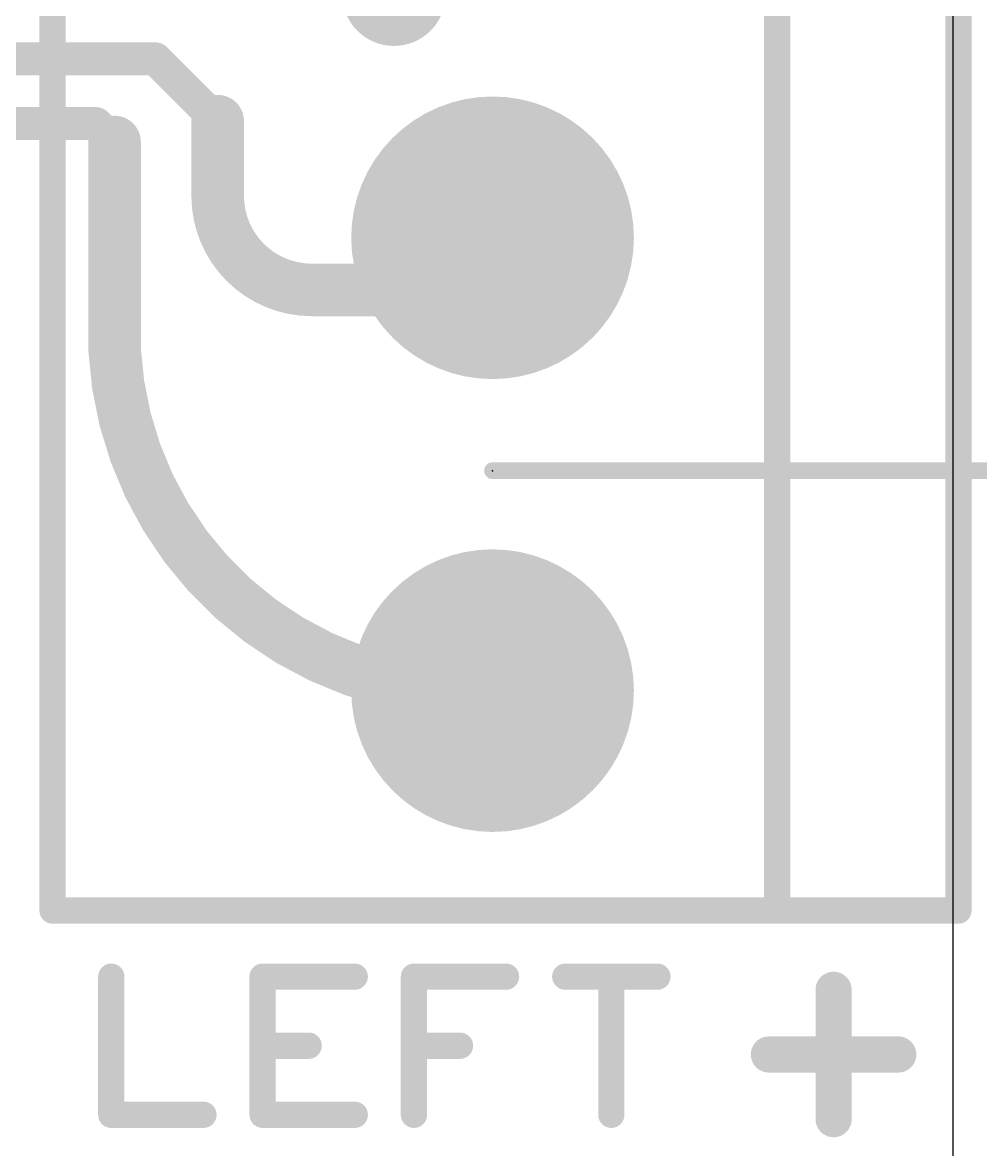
# Model space of a CAD drawing. Extents: x -8.2 to 37.1, y -7.3 to 38.8.
# Drawn here: x 14.4 to 21.8, y 4.91 to 13.62 of the extents above; entities that cross this region are included whole.
import ezdxf

# ---------------------------------------------------------------- set-up
doc = ezdxf.new("R2010")
doc.units = 0
for name, color, linetype in [('1', 12, 'CONTINUOUS'), ('17', 110, 'CONTINUOUS'), ('18', 110, 'CONTINUOUS'), ('20', 53, 'CONTINUOUS'), ('21', 40, 'CONTINUOUS'), ('23', 53, 'CONTINUOUS'), ('51', 253, 'CONTINUOUS')]:
    doc.layers.add(name, color=color, linetype=linetype)

# ---------------------------------------------------------------- blocks, each defined once
blk = doc.blocks.new('ROUNDP')
at = {"const_width": 0.5}
blk.add_lwpolyline([(0, -0.25, 1), (0, 0.25, 1), (0, -0.25)], format="xyb", dxfattribs=at)
blk = doc.blocks.new('ROUNDV')
at = {"const_width": 0.5}
blk.add_lwpolyline([(0, -0.25, 1), (0, 0.25, 1), (0, -0.25)], format="xyb", dxfattribs=at)

msp = doc.modelspace()

# ---------------------------------------------------------------- linework, layer by layer
at = {"layer": '1'}
for points, const_width in [([(13.268, 13.343), (15.4283, 13.343)], 0.254), ([(15.4283, 13.343), (15.9096, 12.8616)], 0.254), ([(15.9096, 12.8616), (15.9096, 12.2844)], 0.4064), ([(13.268, 12.843), (14.97, 12.843)], 0.254), ([(14.97, 12.843), (15.113, 12.7)], 0.254), ([(15.113, 12.7), (15.113, 11.098)], 0.4064), ([(16.637, 11.557), (18.068, 11.557)], 0.4064)]:
    msp.add_lwpolyline(points, dxfattribs=dict(at, const_width=const_width))
for points, const_width in [([(15.4732, 13.3879, 1), (15.3834, 13.2981)], 0.127), ([(15.4283, 13.2795, 1), (15.4283, 13.4065)], 0.127), ([(16.0112, 12.8616, 1), (15.808, 12.8616)], 0.2032), ([(15.0149, 12.8879, 1), (14.9251, 12.7981)], 0.127), ([(14.97, 12.7795, 1), (14.97, 12.9065)], 0.127), ([(15.2146, 12.7, 1), (15.0114, 12.7)], 0.2032), ([(15.8647, 12.8167, 1), (15.9545, 12.9065)], 0.127), ([(15.0681, 12.6551, 1), (15.1579, 12.7449)], 0.127), ([(15.9096, 12.2844, 0.4142), (16.637, 11.557)], 0.4064), ([(16.0112, 12.2844, 1), (15.808, 12.2844)], 0.2032), ([(15.808, 12.2844, 1), (16.0112, 12.2844)], 0.2032), ([(18.068, 11.557, 0.4142), (18.034, 11.96)], 0.4064), ([(18.0995, 12.0376, 1), (17.9685, 11.8824)], 0.2032), ([(16.637, 11.6586, 1), (16.637, 11.4554)], 0.2032), ([(16.637, 11.4554, 1), (16.637, 11.6586)], 0.2032), ([(18.068, 11.4554, 1), (18.068, 11.6586)], 0.2032), ([(17.9904, 11.6225, 1), (18.1456, 11.4915)], 0.2032), ([(15.113, 11.098, 0.4142), (18.034, 8.46)], 0.4064), ([(15.2145, 11.1032, 1), (15.0115, 11.0928)], 0.2032), ([(15.0114, 11.098, 1), (15.2146, 11.098)], 0.2032), ([(18.0392, 8.3585, 1), (18.0288, 8.5615)], 0.2032)]:
    msp.add_lwpolyline(points, format="xyb", dxfattribs=dict(at, const_width=const_width))
at = {"layer": '20'}
msp.add_line((21.59, 25.4), (21.59, 2.54), dxfattribs=at)
at = {"layer": '21'}
for points, const_width in [([(14.634, 13.76), (14.634, 6.76)], 0.2032), ([(20.234, 6.76), (20.234, 13.76)], 0.2032), ([(21.634, 6.76), (21.634, 13.76)], 0.2032), ([(14.634, 6.76), (20.234, 6.76)], 0.2032), ([(20.234, 6.76), (21.634, 6.76)], 0.2032), ([(15.0876, 6.2493), (15.0876, 5.1816)], 0.2032), ([(16.9688, 6.2493), (16.257, 6.2493)], 0.2032), ([(16.257, 6.2493), (16.257, 5.1816)], 0.2032), ([(17.4264, 5.1816), (17.4264, 6.2493)], 0.2032), ([(17.4264, 6.2493), (18.1382, 6.2493)], 0.2032), ([(18.5958, 6.2493), (19.3076, 6.2493)], 0.2032), ([(18.9517, 5.1816), (18.9517, 6.2493)], 0.2032), ([(20.6694, 5.1477), (20.6694, 6.1476)], 0.2794), ([(16.257, 5.7155), (16.6129, 5.7155)], 0.2032), ([(17.4264, 5.7155), (17.7823, 5.7155)], 0.2032), ([(20.1694, 5.6477), (21.1693, 5.6477)], 0.2794), ([(15.0876, 5.1816), (15.7994, 5.1816)], 0.2032), ([(16.257, 5.1816), (16.9688, 5.1816)], 0.2032)]:
    msp.add_lwpolyline(points, dxfattribs=dict(at, const_width=const_width))
for points, const_width in [([(14.634, 6.8108, 1), (14.634, 6.7092)], 0.1016), ([(14.5832, 6.76, 1), (14.6848, 6.76)], 0.1016), ([(20.234, 6.8108, 1), (20.234, 6.7092)], 0.1016), ([(20.1832, 6.76, 1), (20.2848, 6.76)], 0.1016), ([(20.234, 6.7092, 1), (20.234, 6.8108)], 0.1016), ([(21.5832, 6.76, 1), (21.6848, 6.76)], 0.1016), ([(21.634, 6.7092, 1), (21.634, 6.8108)], 0.1016), ([(15.1384, 6.2493, 1), (15.0368, 6.2493)], 0.1016), ([(16.257, 6.3001, 1), (16.257, 6.1985)], 0.1016), ([(16.3078, 6.2493, 1), (16.2062, 6.2493)], 0.1016), ([(16.9688, 6.1985, 1), (16.9688, 6.3001)], 0.1016), ([(17.4772, 6.2493, 1), (17.3756, 6.2493)], 0.1016), ([(17.4264, 6.3001, 1), (17.4264, 6.1985)], 0.1016), ([(18.1382, 6.1985, 1), (18.1382, 6.3001)], 0.1016), ([(18.5958, 6.3001, 1), (18.5958, 6.1985)], 0.1016), ([(19.0025, 6.2493, 1), (18.9009, 6.2493)], 0.1016), ([(19.3076, 6.1985, 1), (19.3076, 6.3001)], 0.1016), ([(20.7392, 6.1476, 1), (20.5995, 6.1476)], 0.1397), ([(16.257, 5.7663, 1), (16.257, 5.6647)], 0.1016), ([(16.6129, 5.6647, 1), (16.6129, 5.7663)], 0.1016), ([(17.4264, 5.7663, 1), (17.4264, 5.6647)], 0.1016), ([(17.7823, 5.6647, 1), (17.7823, 5.7663)], 0.1016), ([(20.1694, 5.7175, 1), (20.1694, 5.5778)], 0.1397), ([(21.1693, 5.5778, 1), (21.1693, 5.7175)], 0.1397), ([(15.0876, 5.2324, 1), (15.0876, 5.1308)], 0.1016), ([(15.0368, 5.1816, 1), (15.1384, 5.1816)], 0.1016), ([(15.7994, 5.1308, 1), (15.7994, 5.2324)], 0.1016), ([(16.257, 5.2324, 1), (16.257, 5.1308)], 0.1016), ([(16.2062, 5.1816, 1), (16.3078, 5.1816)], 0.1016), ([(16.9688, 5.1308, 1), (16.9688, 5.2324)], 0.1016), ([(17.3756, 5.1816, 1), (17.4772, 5.1816)], 0.1016), ([(18.9009, 5.1816, 1), (19.0025, 5.1816)], 0.1016), ([(20.5995, 5.1477, 1), (20.7392, 5.1477)], 0.1397)]:
    msp.add_lwpolyline(points, format="xyb", dxfattribs=dict(at, const_width=const_width))
at = {"layer": '23'}
msp.add_point((18.034, 10.16), dxfattribs=at)
at = {"layer": '51', "const_width": 0.13}
msp.add_lwpolyline([(18.034, 10.16), (37.002, 10.16)], dxfattribs=at)
at = {"layer": '51', "const_width": 0.065}
msp.add_lwpolyline([(18.034, 10.1925, 1), (18.034, 10.1275)], format="xyb", dxfattribs=at)

# ---------------------------------------------------------------- block references
at = {"layer": '17', "xscale": 2.1844, "yscale": 2.1844, "rotation": 90}
for p in [(18.034, 11.96), (18.034, 11.96), (18.034, 8.46), (18.034, 8.46)]:
    msp.add_blockref('ROUNDP', p, dxfattribs=at)
at = {"layer": '18', "xscale": 0.8001, "yscale": 0.8001}
msp.add_blockref('ROUNDV', (17.272, 13.843), dxfattribs=at)
msp.add_blockref('ROUNDV', (17.272, 13.843), dxfattribs=at)

doc.saveas('drawing.dxf')
